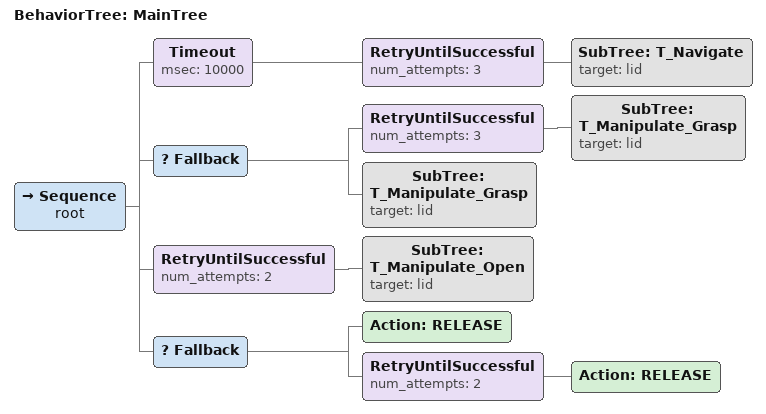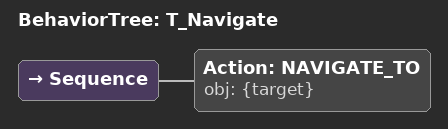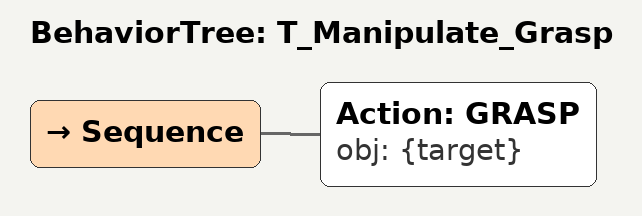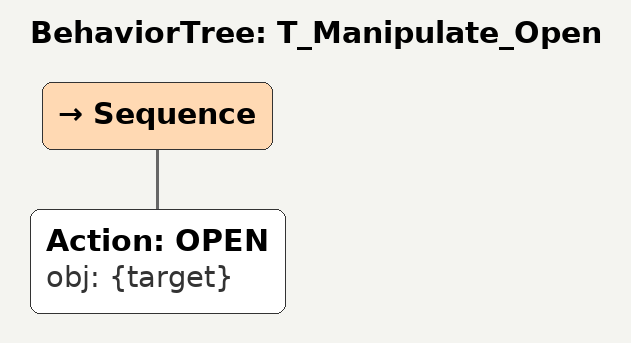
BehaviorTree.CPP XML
<root main_tree_to_execute="MainTree">
  <BehaviorTree ID="MainTree">
    <Sequence name="root">
      <!-- Timeout: Prevent stuck navigation to lid -->
      <Timeout msec="10000">
        <RetryUntilSuccessful num_attempts="3">
          <SubTree ID="T_Navigate" target="lid"/>
        </RetryUntilSuccessful>
      </Timeout>
      <!-- Fallback: Robust grasp of lid -->
      <Fallback>
        <!-- Retry: Attempt to grasp lid up to 3 times -->
        <RetryUntilSuccessful num_attempts="3">
          <SubTree ID="T_Manipulate_Grasp" target="lid"/>
        </RetryUntilSuccessful>
        <SubTree ID="T_Manipulate_Grasp" target="lid"/>
      </Fallback>
      <!-- Retry: Opening lid may fail, try up to 2 times -->
      <RetryUntilSuccessful num_attempts="2">
        <SubTree ID="T_Manipulate_Open" target="lid"/>
      </RetryUntilSuccessful>
      <!-- Fallback: Ensure lid release is robust -->
      <Fallback>
        <Action ID="RELEASE"/>
        <!-- Retry: Attempt to release lid up to 2 times -->
        <RetryUntilSuccessful num_attempts="2">
          <Action ID="RELEASE"/>
        </RetryUntilSuccessful>
      </Fallback>
    </Sequence>
  </BehaviorTree>

  <BehaviorTree ID="T_Navigate">
    <Sequence>
      <Action ID="NAVIGATE_TO" obj="{target}"/>
    </Sequence>
  </BehaviorTree>

  <BehaviorTree ID="T_Manipulate_Grasp">
    <Sequence>
      <Action ID="GRASP" obj="{target}"/>
    </Sequence>
  </BehaviorTree>

  <BehaviorTree ID="T_Manipulate_Open">
    <Sequence>
      <Action ID="OPEN" obj="{target}"/>
    </Sequence>
  </BehaviorTree>
</root>
